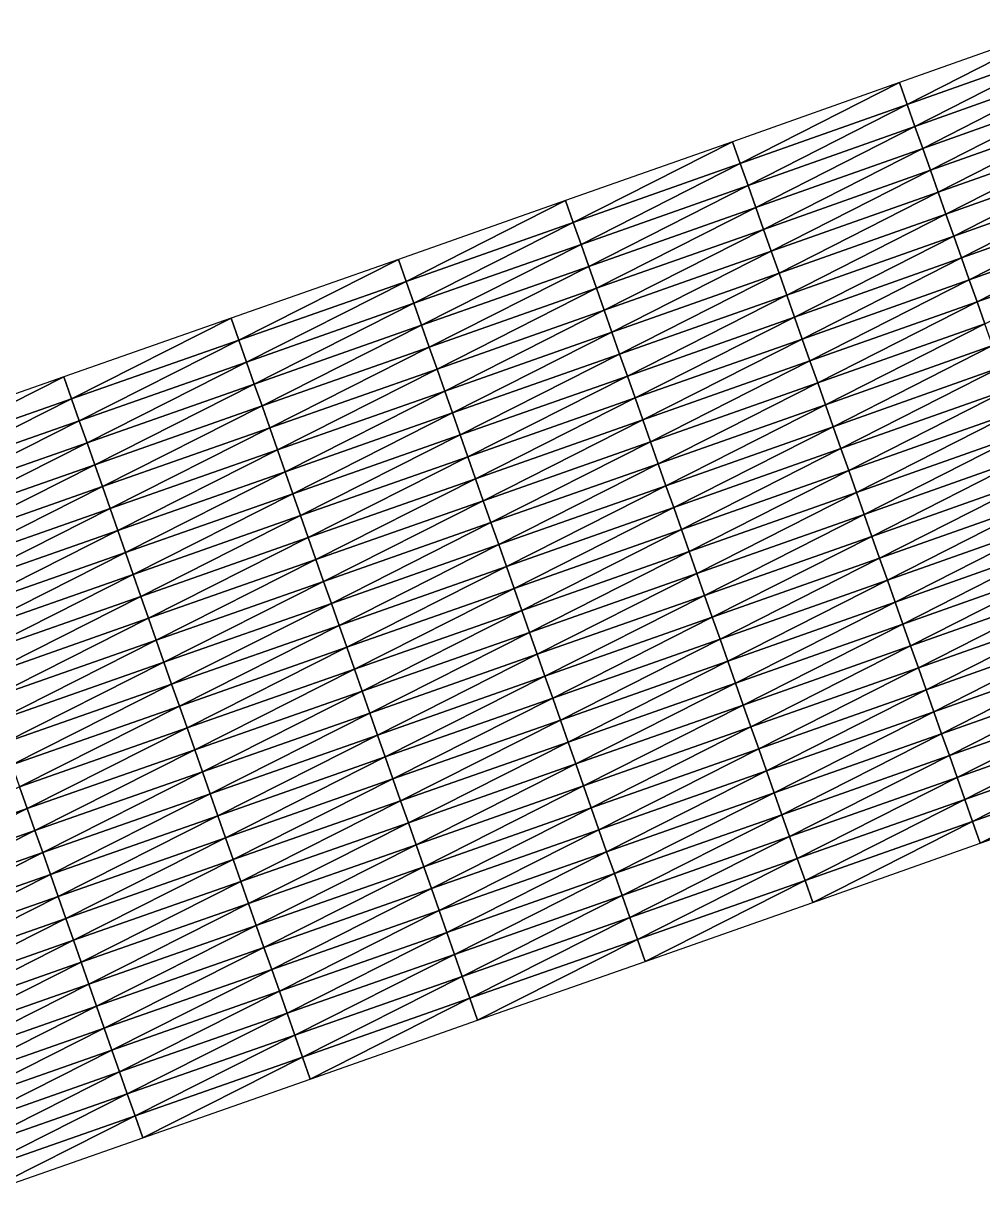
# Model space of a CAD drawing. Header units: metres. Extents: x 479979 to 482619, y 6959976 to 6961524.
# Drawn here: x 481299.4 to 481381.9, y 6960714.8 to 6960815.6 of the extents above; entities that cross this region are included whole.
import ezdxf

# ---------------------------------------------------------------- set-up
doc = ezdxf.new("R2010")
doc.units = ezdxf.units.M

msp = doc.modelspace()

# ---------------------------------------------------------------- linework, layer by layer
at = {"layer": 'GENERAL_FILL_TOP'}
for points in [[(481375.393, 6960808.673, 4.939), (481389.065, 6960815.648, 4.625), (481374.725, 6960810.558, 4.94)], [(481375.393, 6960808.673, 4.939), (481389.735, 6960813.763, 4.624), (481389.065, 6960815.648, 4.625)], [(481376.061, 6960806.787, 4.939), (481389.735, 6960813.763, 4.624), (481375.393, 6960808.673, 4.939)], [(481376.061, 6960806.787, 4.939), (481390.405, 6960811.879, 4.623), (481389.735, 6960813.763, 4.624)], [(481376.729, 6960804.902, 4.938), (481390.405, 6960811.879, 4.623), (481376.061, 6960806.787, 4.939)], [(481376.729, 6960804.902, 4.938), (481391.075, 6960809.994, 4.623), (481390.405, 6960811.879, 4.623)], [(481361.038, 6960803.594, 5.253), (481374.725, 6960810.558, 4.94), (481360.372, 6960805.48, 5.253)], [(481361.038, 6960803.594, 5.253), (481375.393, 6960808.673, 4.939), (481374.725, 6960810.558, 4.94)], [(481377.397, 6960803.017, 4.938), (481391.075, 6960809.994, 4.623), (481376.729, 6960804.902, 4.938)], [(481377.397, 6960803.017, 4.938), (481391.746, 6960808.11, 4.622), (481391.075, 6960809.994, 4.623)], [(481361.704, 6960801.709, 5.252), (481375.393, 6960808.673, 4.939), (481361.038, 6960803.594, 5.253)], [(481361.704, 6960801.709, 5.252), (481376.061, 6960806.787, 4.939), (481375.393, 6960808.673, 4.939)], [(481378.065, 6960801.132, 4.938), (481391.746, 6960808.11, 4.622), (481377.397, 6960803.017, 4.938)], [(481378.065, 6960801.132, 4.938), (481392.416, 6960806.226, 4.622), (481391.746, 6960808.11, 4.622)], [(481362.37, 6960799.823, 5.251), (481376.061, 6960806.787, 4.939), (481361.704, 6960801.709, 5.252)], [(481362.37, 6960799.823, 5.251), (481376.729, 6960804.902, 4.938), (481376.061, 6960806.787, 4.939)], [(481378.733, 6960799.247, 5.052), (481392.416, 6960806.226, 4.622), (481378.065, 6960801.132, 4.938)], [(481378.733, 6960799.247, 5.052), (481393.086, 6960804.341, 4.886), (481392.416, 6960806.226, 4.622)], [(481346.671, 6960798.527, 5.553), (481360.372, 6960805.48, 5.253), (481346.007, 6960800.413, 5.554)], [(481346.671, 6960798.527, 5.553), (481361.038, 6960803.594, 5.253), (481360.372, 6960805.48, 5.253)], [(481363.036, 6960797.937, 5.251), (481376.729, 6960804.902, 4.938), (481362.37, 6960799.823, 5.251)], [(481363.036, 6960797.937, 5.251), (481377.397, 6960803.017, 4.938), (481376.729, 6960804.902, 4.938)], [(481379.401, 6960797.362, 6.052), (481393.086, 6960804.341, 4.886), (481378.733, 6960799.247, 5.052)], [(481379.401, 6960797.362, 6.052), (481393.756, 6960802.457, 5.886), (481393.086, 6960804.341, 4.886)], [(481347.336, 6960796.64, 5.552), (481361.038, 6960803.594, 5.253), (481346.671, 6960798.527, 5.553)], [(481347.336, 6960796.64, 5.552), (481361.704, 6960801.709, 5.252), (481361.038, 6960803.594, 5.253)], [(481363.703, 6960796.051, 5.25), (481377.397, 6960803.017, 4.938), (481363.036, 6960797.937, 5.251)], [(481363.703, 6960796.051, 5.25), (481378.065, 6960801.132, 4.938), (481377.397, 6960803.017, 4.938)], [(481380.069, 6960795.476, 7.052), (481393.756, 6960802.457, 5.886), (481379.401, 6960797.362, 6.052)], [(481380.069, 6960795.476, 7.052), (481394.426, 6960800.573, 6.886), (481393.756, 6960802.457, 5.886)], [(481348, 6960794.754, 5.551), (481361.704, 6960801.709, 5.252), (481347.336, 6960796.64, 5.552)], [(481348, 6960794.754, 5.551), (481362.37, 6960799.823, 5.251), (481361.704, 6960801.709, 5.252)], [(481364.369, 6960794.165, 5.25), (481378.065, 6960801.132, 4.938), (481363.703, 6960796.051, 5.25)], [(481364.369, 6960794.165, 5.25), (481378.733, 6960799.247, 5.052), (481378.065, 6960801.132, 4.938)], [(481332.293, 6960793.467, 5.834), (481346.007, 6960800.413, 5.554), (481331.63, 6960795.353, 5.835)], [(481332.293, 6960793.467, 5.834), (481346.671, 6960798.527, 5.553), (481346.007, 6960800.413, 5.554)], [(481380.737, 6960793.591, 7.572), (481394.426, 6960800.573, 6.886), (481380.069, 6960795.476, 7.052)], [(481380.737, 6960793.591, 7.572), (481395.096, 6960798.688, 7.406), (481394.426, 6960800.573, 6.886)], [(481348.665, 6960792.868, 5.55), (481362.37, 6960799.823, 5.251), (481348, 6960794.754, 5.551)], [(481348.665, 6960792.868, 5.55), (481363.036, 6960797.937, 5.251), (481362.37, 6960799.823, 5.251)], [(481365.035, 6960792.28, 6.21), (481378.733, 6960799.247, 5.052), (481364.369, 6960794.165, 5.25)], [(481365.035, 6960792.28, 6.21), (481379.401, 6960797.362, 6.052), (481378.733, 6960799.247, 5.052)], [(481332.957, 6960791.58, 5.832), (481346.671, 6960798.527, 5.553), (481332.293, 6960793.467, 5.834)], [(481332.957, 6960791.58, 5.832), (481347.336, 6960796.64, 5.552), (481346.671, 6960798.527, 5.553)], [(481349.329, 6960790.981, 5.549), (481363.036, 6960797.937, 5.251), (481348.665, 6960792.868, 5.55)], [(481349.329, 6960790.981, 5.549), (481363.703, 6960796.051, 5.25), (481363.036, 6960797.937, 5.251)], [(481381.405, 6960791.706, 7.612), (481395.096, 6960798.688, 7.406), (481380.737, 6960793.591, 7.572)], [(481381.405, 6960791.706, 7.612), (481395.766, 6960796.804, 7.446), (481395.096, 6960798.688, 7.406)], [(481365.701, 6960790.394, 7.21), (481379.401, 6960797.362, 6.052), (481365.035, 6960792.28, 6.21)], [(481365.701, 6960790.394, 7.21), (481380.069, 6960795.476, 7.052), (481379.401, 6960797.362, 6.052)], [(481333.62, 6960789.693, 5.83), (481347.336, 6960796.64, 5.552), (481332.957, 6960791.58, 5.832)], [(481333.62, 6960789.693, 5.83), (481348, 6960794.754, 5.551), (481347.336, 6960796.64, 5.552)], [(481349.994, 6960789.095, 5.548), (481363.703, 6960796.051, 5.25), (481349.329, 6960790.981, 5.549)], [(481349.994, 6960789.095, 5.548), (481364.369, 6960794.165, 5.25), (481363.703, 6960796.051, 5.25)], [(481382.073, 6960789.821, 7.652), (481395.766, 6960796.804, 7.446), (481381.405, 6960791.706, 7.612)], [(481317.906, 6960788.412, 6.088), (481331.63, 6960795.353, 5.835), (481317.244, 6960790.299, 6.09)], [(481317.906, 6960788.412, 6.088), (481332.293, 6960793.467, 5.834), (481331.63, 6960795.353, 5.835)], [(481366.367, 6960788.508, 7.73), (481380.069, 6960795.476, 7.052), (481365.701, 6960790.394, 7.21)], [(481366.367, 6960788.508, 7.73), (481380.737, 6960793.591, 7.572), (481380.069, 6960795.476, 7.052)], [(481334.283, 6960787.806, 5.829), (481348, 6960794.754, 5.551), (481333.62, 6960789.693, 5.83)], [(481334.283, 6960787.806, 5.829), (481348.665, 6960792.868, 5.55), (481348, 6960794.754, 5.551)], [(481350.658, 6960787.208, 6.356), (481364.369, 6960794.165, 5.25), (481349.994, 6960789.095, 5.548)], [(481350.658, 6960787.208, 6.356), (481365.035, 6960792.28, 6.21), (481364.369, 6960794.165, 5.25)], [(481318.569, 6960786.525, 6.086), (481332.293, 6960793.467, 5.834), (481317.906, 6960788.412, 6.088)], [(481318.569, 6960786.525, 6.086), (481332.957, 6960791.58, 5.832), (481332.293, 6960793.467, 5.834)], [(481334.947, 6960785.92, 5.827), (481348.665, 6960792.868, 5.55), (481334.283, 6960787.806, 5.829)], [(481334.947, 6960785.92, 5.827), (481349.329, 6960790.981, 5.549), (481348.665, 6960792.868, 5.55)], [(481367.033, 6960786.622, 7.77), (481380.737, 6960793.591, 7.572), (481366.367, 6960788.508, 7.73)], [(481367.033, 6960786.622, 7.77), (481381.405, 6960791.706, 7.612), (481380.737, 6960793.591, 7.572)], [(481351.323, 6960785.322, 7.356), (481365.035, 6960792.28, 6.21), (481350.658, 6960787.208, 6.356)], [(481351.323, 6960785.322, 7.356), (481365.701, 6960790.394, 7.21), (481365.035, 6960792.28, 6.21)], [(481319.231, 6960784.638, 6.083), (481332.957, 6960791.58, 5.832), (481318.569, 6960786.525, 6.086)], [(481319.231, 6960784.638, 6.083), (481333.62, 6960789.693, 5.83), (481332.957, 6960791.58, 5.832)], [(481335.61, 6960784.033, 5.826), (481349.329, 6960790.981, 5.549), (481334.947, 6960785.92, 5.827)], [(481335.61, 6960784.033, 5.826), (481349.994, 6960789.095, 5.548), (481349.329, 6960790.981, 5.549)], [(481367.699, 6960784.736, 7.81), (481381.405, 6960791.706, 7.612), (481367.033, 6960786.622, 7.77)], [(481367.699, 6960784.736, 7.81), (481382.073, 6960789.821, 7.652), (481381.405, 6960791.706, 7.612)], [(481303.512, 6960783.361, 6.314), (481317.244, 6960790.299, 6.09), (481302.849, 6960785.248, 6.317)], [(481303.512, 6960783.361, 6.314), (481317.906, 6960788.412, 6.088), (481317.244, 6960790.299, 6.09)], [(481351.988, 6960783.436, 7.876), (481365.701, 6960790.394, 7.21), (481351.323, 6960785.322, 7.356)], [(481351.988, 6960783.436, 7.876), (481366.367, 6960788.508, 7.73), (481365.701, 6960790.394, 7.21)], [(481368.365, 6960782.85, 7.85), (481382.073, 6960789.821, 7.652), (481367.699, 6960784.736, 7.81)], [(481368.365, 6960782.85, 7.85), (481382.741, 6960787.936, 7.692), (481382.073, 6960789.821, 7.652)], [(481319.894, 6960782.751, 6.081), (481333.62, 6960789.693, 5.83), (481319.231, 6960784.638, 6.083)], [(481319.894, 6960782.751, 6.081), (481334.283, 6960787.806, 5.829), (481333.62, 6960789.693, 5.83)], [(481336.274, 6960782.146, 6.484), (481349.994, 6960789.095, 5.548), (481335.61, 6960784.033, 5.826)], [(481336.274, 6960782.146, 6.484), (481350.658, 6960787.208, 6.356), (481349.994, 6960789.095, 5.548)], [(481304.174, 6960781.473, 6.311), (481317.906, 6960788.412, 6.088), (481303.512, 6960783.361, 6.314)], [(481304.174, 6960781.473, 6.311), (481318.569, 6960786.525, 6.086), (481317.906, 6960788.412, 6.088)], [(481320.557, 6960780.864, 6.079), (481334.283, 6960787.806, 5.829), (481319.894, 6960782.751, 6.081)], [(481320.557, 6960780.864, 6.079), (481334.947, 6960785.92, 5.827), (481334.283, 6960787.806, 5.829)], [(481352.652, 6960781.549, 7.916), (481366.367, 6960788.508, 7.73), (481351.988, 6960783.436, 7.876)], [(481352.652, 6960781.549, 7.916), (481367.033, 6960786.622, 7.77), (481366.367, 6960788.508, 7.73)], [(481369.031, 6960780.965, 7.89), (481382.741, 6960787.936, 7.692), (481368.365, 6960782.85, 7.85)], [(481369.031, 6960780.965, 7.89), (481383.409, 6960786.051, 7.732), (481382.741, 6960787.936, 7.692)], [(481336.937, 6960780.259, 7.484), (481350.658, 6960787.208, 6.356), (481336.274, 6960782.146, 6.484)], [(481336.937, 6960780.259, 7.484), (481351.323, 6960785.322, 7.356), (481350.658, 6960787.208, 6.356)], [(481304.836, 6960779.586, 6.308), (481318.569, 6960786.525, 6.086), (481304.174, 6960781.473, 6.311)], [(481304.836, 6960779.586, 6.308), (481319.231, 6960784.638, 6.083), (481318.569, 6960786.525, 6.086)], [(481321.219, 6960778.977, 6.077), (481334.947, 6960785.92, 5.827), (481320.557, 6960780.864, 6.079)], [(481321.219, 6960778.977, 6.077), (481335.61, 6960784.033, 5.826), (481334.947, 6960785.92, 5.827)], [(481353.317, 6960779.663, 7.956), (481367.033, 6960786.622, 7.77), (481352.652, 6960781.549, 7.916)], [(481353.317, 6960779.663, 7.956), (481367.699, 6960784.736, 7.81), (481367.033, 6960786.622, 7.77)], [(481369.697, 6960779.079, 7.93), (481383.409, 6960786.051, 7.732), (481369.031, 6960780.965, 7.89)], [(481369.697, 6960779.079, 7.93), (481384.077, 6960784.165, 7.772), (481383.409, 6960786.051, 7.732)], [(481289.11, 6960778.31, 6.512), (481302.849, 6960785.248, 6.317), (481288.448, 6960780.197, 6.515)], [(481289.11, 6960778.31, 6.512), (481303.512, 6960783.361, 6.314), (481302.849, 6960785.248, 6.317)], [(481337.6, 6960778.372, 8.004), (481351.323, 6960785.322, 7.356), (481336.937, 6960780.259, 7.484)], [(481337.6, 6960778.372, 8.004), (481351.988, 6960783.436, 7.876), (481351.323, 6960785.322, 7.356)], [(481305.498, 6960777.699, 6.305), (481319.231, 6960784.638, 6.083), (481304.836, 6960779.586, 6.308)], [(481305.498, 6960777.699, 6.305), (481319.894, 6960782.751, 6.081), (481319.231, 6960784.638, 6.083)], [(481321.882, 6960777.09, 6.593), (481335.61, 6960784.033, 5.826), (481321.219, 6960778.977, 6.077)], [(481321.882, 6960777.09, 6.593), (481336.274, 6960782.146, 6.484), (481335.61, 6960784.033, 5.826)], [(481353.981, 6960777.777, 7.996), (481367.699, 6960784.736, 7.81), (481353.317, 6960779.663, 7.956)], [(481353.981, 6960777.777, 7.996), (481368.365, 6960782.85, 7.85), (481367.699, 6960784.736, 7.81)], [(481370.363, 6960777.193, 7.97), (481384.077, 6960784.165, 7.772), (481369.697, 6960779.079, 7.93)], [(481370.363, 6960777.193, 7.97), (481384.745, 6960782.28, 7.812), (481384.077, 6960784.165, 7.772)], [(481289.772, 6960776.422, 6.508), (481303.512, 6960783.361, 6.314), (481289.11, 6960778.31, 6.512)], [(481289.772, 6960776.422, 6.508), (481304.174, 6960781.473, 6.311), (481303.512, 6960783.361, 6.314)], [(481338.264, 6960776.486, 8.044), (481351.988, 6960783.436, 7.876), (481337.6, 6960778.372, 8.004)], [(481338.264, 6960776.486, 8.044), (481352.652, 6960781.549, 7.916), (481351.988, 6960783.436, 7.876)], [(481354.646, 6960775.89, 8.036), (481368.365, 6960782.85, 7.85), (481353.981, 6960777.777, 7.996)], [(481354.646, 6960775.89, 8.036), (481369.031, 6960780.965, 7.89), (481368.365, 6960782.85, 7.85)], [(481306.16, 6960775.812, 6.302), (481319.894, 6960782.751, 6.081), (481305.498, 6960777.699, 6.305)], [(481306.16, 6960775.812, 6.302), (481320.557, 6960780.864, 6.079), (481319.894, 6960782.751, 6.081)], [(481322.544, 6960775.203, 7.593), (481336.274, 6960782.146, 6.484), (481321.882, 6960777.09, 6.593)], [(481322.544, 6960775.203, 7.593), (481336.937, 6960780.259, 7.484), (481336.274, 6960782.146, 6.484)], [(481371.03, 6960775.307, 8.01), (481384.745, 6960782.28, 7.812), (481370.363, 6960777.193, 7.97)], [(481371.03, 6960775.307, 8.01), (481385.413, 6960780.395, 7.852), (481384.745, 6960782.28, 7.812)], [(481290.434, 6960774.535, 6.505), (481304.174, 6960781.473, 6.311), (481289.772, 6960776.422, 6.508)], [(481290.434, 6960774.535, 6.505), (481304.836, 6960779.586, 6.308), (481304.174, 6960781.473, 6.311)], [(481306.822, 6960773.924, 6.299), (481320.557, 6960780.864, 6.079), (481306.16, 6960775.812, 6.302)], [(481306.822, 6960773.924, 6.299), (481321.219, 6960778.977, 6.077), (481320.557, 6960780.864, 6.079)], [(481338.927, 6960774.599, 8.084), (481352.652, 6960781.549, 7.916), (481338.264, 6960776.486, 8.044)], [(481338.927, 6960774.599, 8.084), (481353.317, 6960779.663, 7.956), (481352.652, 6960781.549, 7.916)], [(481355.31, 6960774.004, 8.076), (481369.031, 6960780.965, 7.89), (481354.646, 6960775.89, 8.036)], [(481355.31, 6960774.004, 8.076), (481369.697, 6960779.079, 7.93), (481369.031, 6960780.965, 7.89)], [(481323.207, 6960773.315, 8.113), (481336.937, 6960780.259, 7.484), (481322.544, 6960775.203, 7.593)], [(481323.207, 6960773.315, 8.113), (481337.6, 6960778.372, 8.004), (481336.937, 6960780.259, 7.484)], [(481371.696, 6960773.421, 7.97), (481385.413, 6960780.395, 7.852), (481371.03, 6960775.307, 8.01)], [(481371.696, 6960773.421, 7.97), (481386.08, 6960778.51, 7.812), (481385.413, 6960780.395, 7.852)], [(481291.096, 6960772.648, 6.501), (481304.836, 6960779.586, 6.308), (481290.434, 6960774.535, 6.505)], [(481291.096, 6960772.648, 6.501), (481305.498, 6960777.699, 6.305), (481304.836, 6960779.586, 6.308)], [(481307.484, 6960772.037, 6.681), (481321.219, 6960778.977, 6.077), (481306.822, 6960773.924, 6.299)], [(481307.484, 6960772.037, 6.681), (481321.882, 6960777.09, 6.593), (481321.219, 6960778.977, 6.077)], [(481339.591, 6960772.712, 8.124), (481353.317, 6960779.663, 7.956), (481338.927, 6960774.599, 8.084)], [(481339.591, 6960772.712, 8.124), (481353.981, 6960777.777, 7.996), (481353.317, 6960779.663, 7.956)], [(481355.975, 6960772.118, 8.116), (481369.697, 6960779.079, 7.93), (481355.31, 6960774.004, 8.076)], [(481355.975, 6960772.118, 8.116), (481370.363, 6960777.193, 7.97), (481369.697, 6960779.079, 7.93)], [(481323.869, 6960771.428, 8.153), (481337.6, 6960778.372, 8.004), (481323.207, 6960773.315, 8.113)], [(481323.869, 6960771.428, 8.153), (481338.264, 6960776.486, 8.044), (481337.6, 6960778.372, 8.004)], [(481340.254, 6960770.825, 8.164), (481353.981, 6960777.777, 7.996), (481339.591, 6960772.712, 8.124)], [(481340.254, 6960770.825, 8.164), (481354.646, 6960775.89, 8.036), (481353.981, 6960777.777, 7.996)], [(481372.362, 6960771.535, 7.93), (481386.08, 6960778.51, 7.812), (481371.696, 6960773.421, 7.97)], [(481372.362, 6960771.535, 7.93), (481386.748, 6960776.625, 7.772), (481386.08, 6960778.51, 7.812)], [(481291.758, 6960770.76, 6.497), (481305.498, 6960777.699, 6.305), (481291.096, 6960772.648, 6.501)], [(481291.758, 6960770.76, 6.497), (481306.16, 6960775.812, 6.302), (481305.498, 6960777.699, 6.305)], [(481308.146, 6960770.15, 7.681), (481321.882, 6960777.09, 6.593), (481307.484, 6960772.037, 6.681)], [(481308.146, 6960770.15, 7.681), (481322.544, 6960775.203, 7.593), (481321.882, 6960777.09, 6.593)], [(481356.64, 6960770.231, 8.156), (481370.363, 6960777.193, 7.97), (481355.975, 6960772.118, 8.116)], [(481356.64, 6960770.231, 8.156), (481371.03, 6960775.307, 8.01), (481370.363, 6960777.193, 7.97)], [(481292.419, 6960768.873, 6.494), (481306.16, 6960775.812, 6.302), (481291.758, 6960770.76, 6.497)], [(481292.419, 6960768.873, 6.494), (481306.822, 6960773.924, 6.299), (481306.16, 6960775.812, 6.302)], [(481324.532, 6960769.541, 8.193), (481338.264, 6960776.486, 8.044), (481323.869, 6960771.428, 8.153)], [(481324.532, 6960769.541, 8.193), (481338.927, 6960774.599, 8.084), (481338.264, 6960776.486, 8.044)], [(481340.917, 6960768.939, 8.204), (481354.646, 6960775.89, 8.036), (481340.254, 6960770.825, 8.164)], [(481340.917, 6960768.939, 8.204), (481355.31, 6960774.004, 8.076), (481354.646, 6960775.89, 8.036)], [(481373.028, 6960769.65, 7.89), (481386.748, 6960776.625, 7.772), (481372.362, 6960771.535, 7.93)], [(481373.028, 6960769.65, 7.89), (481387.416, 6960774.74, 7.732), (481386.748, 6960776.625, 7.772)], [(481308.808, 6960768.263, 8.201), (481322.544, 6960775.203, 7.593), (481308.146, 6960770.15, 7.681)], [(481308.808, 6960768.263, 8.201), (481323.207, 6960773.315, 8.113), (481322.544, 6960775.203, 7.593)], [(481357.304, 6960768.345, 8.116), (481371.03, 6960775.307, 8.01), (481356.64, 6960770.231, 8.156)], [(481357.304, 6960768.345, 8.116), (481371.696, 6960773.421, 7.97), (481371.03, 6960775.307, 8.01)], [(481373.694, 6960767.764, 7.85), (481387.416, 6960774.74, 7.732), (481373.028, 6960769.65, 7.89)], [(481373.694, 6960767.764, 7.85), (481388.084, 6960772.854, 7.692), (481387.416, 6960774.74, 7.732)], [(481293.081, 6960766.986, 6.751), (481306.822, 6960773.924, 6.299), (481292.419, 6960768.873, 6.494)], [(481293.081, 6960766.986, 6.751), (481307.484, 6960772.037, 6.681), (481306.822, 6960773.924, 6.299)], [(481325.194, 6960767.654, 8.233), (481338.927, 6960774.599, 8.084), (481324.532, 6960769.541, 8.193)], [(481325.194, 6960767.654, 8.233), (481339.591, 6960772.712, 8.124), (481338.927, 6960774.599, 8.084)], [(481341.581, 6960767.052, 8.244), (481355.31, 6960774.004, 8.076), (481340.917, 6960768.939, 8.204)], [(481341.581, 6960767.052, 8.244), (481355.975, 6960772.118, 8.116), (481355.31, 6960774.004, 8.076)], [(481309.47, 6960766.375, 8.241), (481323.207, 6960773.315, 8.113), (481308.808, 6960768.263, 8.201)], [(481309.47, 6960766.375, 8.241), (481323.869, 6960771.428, 8.153), (481323.207, 6960773.315, 8.113)], [(481325.857, 6960765.767, 8.273), (481339.591, 6960772.712, 8.124), (481325.194, 6960767.654, 8.233)], [(481325.857, 6960765.767, 8.273), (481340.254, 6960770.825, 8.164), (481339.591, 6960772.712, 8.124)], [(481357.969, 6960766.459, 8.076), (481371.696, 6960773.421, 7.97), (481357.304, 6960768.345, 8.116)], [(481357.969, 6960766.459, 8.076), (481372.362, 6960771.535, 7.93), (481371.696, 6960773.421, 7.97)], [(481374.36, 6960765.878, 7.81), (481388.084, 6960772.854, 7.692), (481373.694, 6960767.764, 7.85)], [(481374.36, 6960765.878, 7.81), (481388.752, 6960770.969, 7.652), (481388.084, 6960772.854, 7.692)], [(481293.743, 6960765.098, 7.751), (481307.484, 6960772.037, 6.681), (481293.081, 6960766.986, 6.751)], [(481293.743, 6960765.098, 7.751), (481308.146, 6960770.15, 7.681), (481307.484, 6960772.037, 6.681)], [(481342.244, 6960765.165, 8.284), (481355.975, 6960772.118, 8.116), (481341.581, 6960767.052, 8.244)], [(481342.244, 6960765.165, 8.284), (481356.64, 6960770.231, 8.156), (481355.975, 6960772.118, 8.116)], [(481310.132, 6960764.488, 8.281), (481323.869, 6960771.428, 8.153), (481309.47, 6960766.375, 8.241)], [(481310.132, 6960764.488, 8.281), (481324.532, 6960769.541, 8.193), (481323.869, 6960771.428, 8.153)], [(481326.519, 6960763.88, 8.313), (481340.254, 6960770.825, 8.164), (481325.857, 6960765.767, 8.273)], [(481326.519, 6960763.88, 8.313), (481340.917, 6960768.939, 8.204), (481340.254, 6960770.825, 8.164)], [(481358.633, 6960764.572, 8.036), (481372.362, 6960771.535, 7.93), (481357.969, 6960766.459, 8.076)], [(481358.633, 6960764.572, 8.036), (481373.028, 6960769.65, 7.89), (481372.362, 6960771.535, 7.93)], [(481375.026, 6960763.992, 7.77), (481388.752, 6960770.969, 7.652), (481374.36, 6960765.878, 7.81)], [(481375.026, 6960763.992, 7.77), (481389.42, 6960769.084, 7.612), (481388.752, 6960770.969, 7.652)], [(481294.405, 6960763.211, 8.271), (481308.146, 6960770.15, 7.681), (481293.743, 6960765.098, 7.751)], [(481294.405, 6960763.211, 8.271), (481308.808, 6960768.263, 8.201), (481308.146, 6960770.15, 7.681)], [(481342.908, 6960763.278, 8.244), (481356.64, 6960770.231, 8.156), (481342.244, 6960765.165, 8.284)], [(481342.908, 6960763.278, 8.244), (481357.304, 6960768.345, 8.116), (481356.64, 6960770.231, 8.156)], [(481359.298, 6960762.686, 7.996), (481373.028, 6960769.65, 7.89), (481358.633, 6960764.572, 8.036)], [(481359.298, 6960762.686, 7.996), (481373.694, 6960767.764, 7.85), (481373.028, 6960769.65, 7.89)], [(481310.794, 6960762.601, 8.321), (481324.532, 6960769.541, 8.193), (481310.132, 6960764.488, 8.281)], [(481310.794, 6960762.601, 8.321), (481325.194, 6960767.654, 8.233), (481324.532, 6960769.541, 8.193)], [(481327.182, 6960761.993, 8.353), (481340.917, 6960768.939, 8.204), (481326.519, 6960763.88, 8.313)], [(481327.182, 6960761.993, 8.353), (481341.581, 6960767.052, 8.244), (481340.917, 6960768.939, 8.204)], [(481375.692, 6960762.106, 7.73), (481389.42, 6960769.084, 7.612), (481375.026, 6960763.992, 7.77)], [(481375.692, 6960762.106, 7.73), (481390.088, 6960767.199, 7.572), (481389.42, 6960769.084, 7.612)], [(481295.067, 6960761.324, 8.311), (481308.808, 6960768.263, 8.201), (481294.405, 6960763.211, 8.271)], [(481295.067, 6960761.324, 8.311), (481309.47, 6960766.375, 8.241), (481308.808, 6960768.263, 8.201)], [(481311.456, 6960760.714, 8.361), (481325.194, 6960767.654, 8.233), (481310.794, 6960762.601, 8.321)], [(481311.456, 6960760.714, 8.361), (481325.857, 6960765.767, 8.273), (481325.194, 6960767.654, 8.233)], [(481343.571, 6960761.391, 8.204), (481357.304, 6960768.345, 8.116), (481342.908, 6960763.278, 8.244)], [(481343.571, 6960761.391, 8.204), (481357.969, 6960766.459, 8.076), (481357.304, 6960768.345, 8.116)], [(481359.962, 6960760.799, 7.956), (481373.694, 6960767.764, 7.85), (481359.298, 6960762.686, 7.996)], [(481359.962, 6960760.799, 7.956), (481374.36, 6960765.878, 7.81), (481373.694, 6960767.764, 7.85)], [(481327.844, 6960760.106, 8.393), (481341.581, 6960767.052, 8.244), (481327.182, 6960761.993, 8.353)], [(481327.844, 6960760.106, 8.393), (481342.244, 6960765.165, 8.284), (481341.581, 6960767.052, 8.244)], [(481376.358, 6960760.221, 7.21), (481390.088, 6960767.199, 7.572), (481375.692, 6960762.106, 7.73)], [(481376.358, 6960760.221, 7.21), (481390.756, 6960765.314, 7.052), (481390.088, 6960767.199, 7.572)], [(481295.729, 6960759.437, 8.351), (481309.47, 6960766.375, 8.241), (481295.067, 6960761.324, 8.311)], [(481295.729, 6960759.437, 8.351), (481310.132, 6960764.488, 8.281), (481309.47, 6960766.375, 8.241)], [(481312.118, 6960758.826, 8.401), (481325.857, 6960765.767, 8.273), (481311.456, 6960760.714, 8.361)], [(481312.118, 6960758.826, 8.401), (481326.519, 6960763.88, 8.313), (481325.857, 6960765.767, 8.273)], [(481344.234, 6960759.505, 8.164), (481357.969, 6960766.459, 8.076), (481343.571, 6960761.391, 8.204)], [(481344.234, 6960759.505, 8.164), (481358.633, 6960764.572, 8.036), (481357.969, 6960766.459, 8.076)], [(481360.627, 6960758.913, 7.916), (481374.36, 6960765.878, 7.81), (481359.962, 6960760.799, 7.956)], [(481360.627, 6960758.913, 7.916), (481375.026, 6960763.992, 7.77), (481374.36, 6960765.878, 7.81)], [(481328.507, 6960758.219, 8.353), (481342.244, 6960765.165, 8.284), (481327.844, 6960760.106, 8.393)], [(481328.507, 6960758.219, 8.353), (481342.908, 6960763.278, 8.244), (481342.244, 6960765.165, 8.284)], [(481377.024, 6960758.335, 6.21), (481390.756, 6960765.314, 7.052), (481376.358, 6960760.221, 7.21)], [(481377.024, 6960758.335, 6.21), (481391.424, 6960763.429, 6.052), (481390.756, 6960765.314, 7.052)], [(481296.391, 6960757.549, 8.391), (481310.132, 6960764.488, 8.281), (481295.729, 6960759.437, 8.351)], [(481296.391, 6960757.549, 8.391), (481310.794, 6960762.601, 8.321), (481310.132, 6960764.488, 8.281)], [(481312.78, 6960756.939, 8.441), (481326.519, 6960763.88, 8.313), (481312.118, 6960758.826, 8.401)], [(481312.78, 6960756.939, 8.441), (481327.182, 6960761.993, 8.353), (481326.519, 6960763.88, 8.313)], [(481344.898, 6960757.618, 8.124), (481358.633, 6960764.572, 8.036), (481344.234, 6960759.505, 8.164)], [(481344.898, 6960757.618, 8.124), (481359.298, 6960762.686, 7.996), (481358.633, 6960764.572, 8.036)], [(481361.292, 6960757.027, 7.876), (481375.026, 6960763.992, 7.77), (481360.627, 6960758.913, 7.916)], [(481361.292, 6960757.027, 7.876), (481375.692, 6960762.106, 7.73), (481375.026, 6960763.992, 7.77)], [(481297.053, 6960755.662, 8.431), (481310.794, 6960762.601, 8.321), (481296.391, 6960757.549, 8.391)], [(481297.053, 6960755.662, 8.431), (481311.456, 6960760.714, 8.361), (481310.794, 6960762.601, 8.321)], [(481329.17, 6960756.332, 8.313), (481342.908, 6960763.278, 8.244), (481328.507, 6960758.219, 8.353)], [(481329.17, 6960756.332, 8.313), (481343.571, 6960761.391, 8.204), (481342.908, 6960763.278, 8.244)], [(481345.561, 6960755.731, 8.084), (481359.298, 6960762.686, 7.996), (481344.898, 6960757.618, 8.124)], [(481345.561, 6960755.731, 8.084), (481359.962, 6960760.799, 7.956), (481359.298, 6960762.686, 7.996)], [(481377.69, 6960756.449, 5.235), (481391.424, 6960763.429, 6.052), (481377.024, 6960758.335, 6.21)], [(481377.69, 6960756.449, 5.235), (481392.092, 6960761.543, 5.052), (481391.424, 6960763.429, 6.052)], [(481313.442, 6960755.052, 8.481), (481327.182, 6960761.993, 8.353), (481312.78, 6960756.939, 8.441)], [(481313.442, 6960755.052, 8.481), (481327.844, 6960760.106, 8.393), (481327.182, 6960761.993, 8.353)], [(481361.956, 6960755.14, 7.356), (481375.692, 6960762.106, 7.73), (481361.292, 6960757.027, 7.876)], [(481361.956, 6960755.14, 7.356), (481376.358, 6960760.221, 7.21), (481375.692, 6960762.106, 7.73)], [(481297.714, 6960753.775, 8.471), (481311.456, 6960760.714, 8.361), (481297.053, 6960755.662, 8.431)], [(481297.714, 6960753.775, 8.471), (481312.118, 6960758.826, 8.401), (481311.456, 6960760.714, 8.361)], [(481329.832, 6960754.445, 8.273), (481343.571, 6960761.391, 8.204), (481329.17, 6960756.332, 8.313)], [(481329.832, 6960754.445, 8.273), (481344.234, 6960759.505, 8.164), (481343.571, 6960761.391, 8.204)], [(481346.224, 6960753.844, 8.044), (481359.962, 6960760.799, 7.956), (481345.561, 6960755.731, 8.084)], [(481346.224, 6960753.844, 8.044), (481360.627, 6960758.913, 7.916), (481359.962, 6960760.799, 7.956)], [(481378.357, 6960754.563, 5.234), (481392.092, 6960761.543, 5.052), (481377.69, 6960756.449, 5.235)], [(481378.357, 6960754.563, 5.234), (481392.76, 6960759.658, 4.927), (481392.092, 6960761.543, 5.052)], [(481314.104, 6960753.165, 8.441), (481327.844, 6960760.106, 8.393), (481313.442, 6960755.052, 8.481)], [(481314.104, 6960753.165, 8.441), (481328.507, 6960758.219, 8.353), (481327.844, 6960760.106, 8.393)], [(481362.621, 6960753.254, 6.356), (481376.358, 6960760.221, 7.21), (481361.956, 6960755.14, 7.356)], [(481362.621, 6960753.254, 6.356), (481377.024, 6960758.335, 6.21), (481376.358, 6960760.221, 7.21)], [(481379.023, 6960752.677, 5.233), (481392.76, 6960759.658, 4.927), (481378.357, 6960754.563, 5.234)], [(481379.023, 6960752.677, 5.233), (481393.428, 6960757.773, 4.926), (481392.76, 6960759.658, 4.927)], [(481298.376, 6960751.887, 8.511), (481312.118, 6960758.826, 8.401), (481297.714, 6960753.775, 8.471)], [(481298.376, 6960751.887, 8.511), (481312.78, 6960756.939, 8.441), (481312.118, 6960758.826, 8.401)], [(481330.495, 6960752.558, 8.233), (481344.234, 6960759.505, 8.164), (481329.832, 6960754.445, 8.273)], [(481330.495, 6960752.558, 8.233), (481344.898, 6960757.618, 8.124), (481344.234, 6960759.505, 8.164)], [(481346.888, 6960751.958, 8.004), (481360.627, 6960758.913, 7.916), (481346.224, 6960753.844, 8.044)], [(481346.888, 6960751.958, 8.004), (481361.292, 6960757.027, 7.876), (481360.627, 6960758.913, 7.916)], [(481314.766, 6960751.277, 8.401), (481328.507, 6960758.219, 8.353), (481314.104, 6960753.165, 8.441)], [(481314.766, 6960751.277, 8.401), (481329.17, 6960756.332, 8.313), (481328.507, 6960758.219, 8.353)], [(481331.157, 6960750.671, 8.193), (481344.898, 6960757.618, 8.124), (481330.495, 6960752.558, 8.233)], [(481331.157, 6960750.671, 8.193), (481345.561, 6960755.731, 8.084), (481344.898, 6960757.618, 8.124)], [(481363.285, 6960751.368, 5.525), (481377.024, 6960758.335, 6.21), (481362.621, 6960753.254, 6.356)], [(481363.285, 6960751.368, 5.525), (481377.69, 6960756.449, 5.235), (481377.024, 6960758.335, 6.21)], [(481379.689, 6960750.791, 5.233), (481393.428, 6960757.773, 4.926), (481379.023, 6960752.677, 5.233)], [(481379.689, 6960750.791, 5.233), (481394.096, 6960755.888, 4.926), (481393.428, 6960757.773, 4.926)], [(481299.038, 6960750, 8.551), (481312.78, 6960756.939, 8.441), (481298.376, 6960751.887, 8.511)], [(481299.038, 6960750, 8.551), (481313.442, 6960755.052, 8.481), (481312.78, 6960756.939, 8.441)], [(481347.551, 6960750.071, 7.484), (481361.292, 6960757.027, 7.876), (481346.888, 6960751.958, 8.004)], [(481347.551, 6960750.071, 7.484), (481361.956, 6960755.14, 7.356), (481361.292, 6960757.027, 7.876)], [(481315.428, 6960749.39, 8.361), (481329.17, 6960756.332, 8.313), (481314.766, 6960751.277, 8.401)], [(481315.428, 6960749.39, 8.361), (481329.832, 6960754.445, 8.273), (481329.17, 6960756.332, 8.313)], [(481331.82, 6960748.784, 8.153), (481345.561, 6960755.731, 8.084), (481331.157, 6960750.671, 8.193)], [(481331.82, 6960748.784, 8.153), (481346.224, 6960753.844, 8.044), (481345.561, 6960755.731, 8.084)], [(481363.95, 6960749.481, 5.523), (481377.69, 6960756.449, 5.235), (481363.285, 6960751.368, 5.525)], [(481363.95, 6960749.481, 5.523), (481378.357, 6960754.563, 5.234), (481377.69, 6960756.449, 5.235)], [(481380.355, 6960748.906, 5.232), (481394.096, 6960755.888, 4.926), (481379.689, 6960750.791, 5.233)], [(481380.355, 6960748.906, 5.232), (481394.764, 6960754.003, 4.925), (481394.096, 6960755.888, 4.926)], [(481299.7, 6960748.113, 8.511), (481313.442, 6960755.052, 8.481), (481299.038, 6960750, 8.551)], [(481299.7, 6960748.113, 8.511), (481314.104, 6960753.165, 8.441), (481313.442, 6960755.052, 8.481)], [(481348.215, 6960748.184, 6.484), (481361.956, 6960755.14, 7.356), (481347.551, 6960750.071, 7.484)], [(481348.215, 6960748.184, 6.484), (481362.621, 6960753.254, 6.356), (481361.956, 6960755.14, 7.356)], [(481364.614, 6960747.595, 5.522), (481378.357, 6960754.563, 5.234), (481363.95, 6960749.481, 5.523)], [(481364.614, 6960747.595, 5.522), (481379.023, 6960752.677, 5.233), (481378.357, 6960754.563, 5.234)], [(481316.09, 6960747.503, 8.321), (481329.832, 6960754.445, 8.273), (481315.428, 6960749.39, 8.361)], [(481316.09, 6960747.503, 8.321), (481330.495, 6960752.558, 8.233), (481329.832, 6960754.445, 8.273)], [(481332.482, 6960746.896, 8.113), (481346.224, 6960753.844, 8.044), (481331.82, 6960748.784, 8.153)], [(481332.482, 6960746.896, 8.113), (481346.888, 6960751.958, 8.004), (481346.224, 6960753.844, 8.044)], [(481381.021, 6960747.02, 5.231), (481394.764, 6960754.003, 4.925), (481380.355, 6960748.906, 5.232)], [(481381.021, 6960747.02, 5.231), (481395.432, 6960752.118, 4.925), (481394.764, 6960754.003, 4.925)], [(481300.362, 6960746.225, 8.471), (481314.104, 6960753.165, 8.441), (481299.7, 6960748.113, 8.511)], [(481300.362, 6960746.225, 8.471), (481314.766, 6960751.277, 8.401), (481314.104, 6960753.165, 8.441)], [(481316.752, 6960745.616, 8.281), (481330.495, 6960752.558, 8.233), (481316.09, 6960747.503, 8.321)], [(481316.752, 6960745.616, 8.281), (481331.157, 6960750.671, 8.193), (481330.495, 6960752.558, 8.233)], [(481348.878, 6960746.297, 5.79), (481362.621, 6960753.254, 6.356), (481348.215, 6960748.184, 6.484)], [(481348.878, 6960746.297, 5.79), (481363.285, 6960751.368, 5.525), (481362.621, 6960753.254, 6.356)], [(481365.279, 6960745.709, 5.521), (481379.023, 6960752.677, 5.233), (481364.614, 6960747.595, 5.522)], [(481365.279, 6960745.709, 5.521), (481379.689, 6960750.791, 5.233), (481379.023, 6960752.677, 5.233)], [(481333.145, 6960745.009, 7.593), (481346.888, 6960751.958, 8.004), (481332.482, 6960746.896, 8.113)], [(481333.145, 6960745.009, 7.593), (481347.551, 6960750.071, 7.484), (481346.888, 6960751.958, 8.004)], [(481381.687, 6960745.134, 5.23), (481395.432, 6960752.118, 4.925), (481381.021, 6960747.02, 5.231)], [(481381.687, 6960745.134, 5.23), (481396.1, 6960750.232, 4.924), (481395.432, 6960752.118, 4.925)], [(481301.024, 6960744.338, 8.431), (481314.766, 6960751.277, 8.401), (481300.362, 6960746.225, 8.471)], [(481301.024, 6960744.338, 8.431), (481315.428, 6960749.39, 8.361), (481314.766, 6960751.277, 8.401)], [(481317.414, 6960743.728, 8.241), (481331.157, 6960750.671, 8.193), (481316.752, 6960745.616, 8.281)], [(481317.414, 6960743.728, 8.241), (481331.82, 6960748.784, 8.153), (481331.157, 6960750.671, 8.193)], [(481349.541, 6960744.41, 5.788), (481363.285, 6960751.368, 5.525), (481348.878, 6960746.297, 5.79)], [(481349.541, 6960744.41, 5.788), (481363.95, 6960749.481, 5.523), (481363.285, 6960751.368, 5.525)], [(481365.944, 6960743.822, 5.519), (481379.689, 6960750.791, 5.233), (481365.279, 6960745.709, 5.521)], [(481365.944, 6960743.822, 5.519), (481380.355, 6960748.906, 5.232), (481379.689, 6960750.791, 5.233)], [(481285.296, 6960743.061, 8.565), (481299.7, 6960748.113, 8.511), (481299.038, 6960750, 8.551)], [(481333.807, 6960743.122, 6.593), (481347.551, 6960750.071, 7.484), (481333.145, 6960745.009, 7.593)], [(481333.807, 6960743.122, 6.593), (481348.215, 6960748.184, 6.484), (481347.551, 6960750.071, 7.484)], [(481350.205, 6960742.524, 5.786), (481363.95, 6960749.481, 5.523), (481349.541, 6960744.41, 5.788)], [(481350.205, 6960742.524, 5.786), (481364.614, 6960747.595, 5.522), (481363.95, 6960749.481, 5.523)], [(481301.686, 6960742.451, 8.391), (481315.428, 6960749.39, 8.361), (481301.024, 6960744.338, 8.431)], [(481301.686, 6960742.451, 8.391), (481316.09, 6960747.503, 8.321), (481315.428, 6960749.39, 8.361)], [(481318.076, 6960741.841, 8.201), (481331.82, 6960748.784, 8.153), (481317.414, 6960743.728, 8.241)], [(481318.076, 6960741.841, 8.201), (481332.482, 6960746.896, 8.113), (481331.82, 6960748.784, 8.153)], [(481366.608, 6960741.936, 5.518), (481380.355, 6960748.906, 5.232), (481365.944, 6960743.822, 5.519)], [(481366.608, 6960741.936, 5.518), (481381.021, 6960747.02, 5.231), (481380.355, 6960748.906, 5.232)], [(481285.958, 6960741.174, 8.525), (481299.7, 6960748.113, 8.511), (481285.296, 6960743.061, 8.565)], [(481285.958, 6960741.174, 8.525), (481300.362, 6960746.225, 8.471), (481299.7, 6960748.113, 8.511)], [(481302.347, 6960740.563, 8.351), (481316.09, 6960747.503, 8.321), (481301.686, 6960742.451, 8.391)], [(481302.347, 6960740.563, 8.351), (481316.752, 6960745.616, 8.281), (481316.09, 6960747.503, 8.321)], [(481334.47, 6960741.235, 6.027), (481348.215, 6960748.184, 6.484), (481333.807, 6960743.122, 6.593)], [(481334.47, 6960741.235, 6.027), (481348.878, 6960746.297, 5.79), (481348.215, 6960748.184, 6.484)], [(481350.868, 6960740.637, 5.784), (481364.614, 6960747.595, 5.522), (481350.205, 6960742.524, 5.786)], [(481350.868, 6960740.637, 5.784), (481365.279, 6960745.709, 5.521), (481364.614, 6960747.595, 5.522)], [(481318.738, 6960739.954, 7.681), (481332.482, 6960746.896, 8.113), (481318.076, 6960741.841, 8.201)], [(481318.738, 6960739.954, 7.681), (481333.145, 6960745.009, 7.593), (481332.482, 6960746.896, 8.113)], [(481367.273, 6960740.05, 5.516), (481381.021, 6960747.02, 5.231), (481366.608, 6960741.936, 5.518)], [(481367.273, 6960740.05, 5.516), (481381.687, 6960745.134, 5.23), (481381.021, 6960747.02, 5.231)], [(481286.62, 6960739.286, 8.485), (481300.362, 6960746.225, 8.471), (481285.958, 6960741.174, 8.525)], [(481286.62, 6960739.286, 8.485), (481301.024, 6960744.338, 8.431), (481300.362, 6960746.225, 8.471)], [(481303.009, 6960738.676, 8.311), (481316.752, 6960745.616, 8.281), (481302.347, 6960740.563, 8.351)], [(481303.009, 6960738.676, 8.311), (481317.414, 6960743.728, 8.241), (481316.752, 6960745.616, 8.281)], [(481335.132, 6960739.348, 6.024), (481348.878, 6960746.297, 5.79), (481334.47, 6960741.235, 6.027)], [(481335.132, 6960739.348, 6.024), (481349.541, 6960744.41, 5.788), (481348.878, 6960746.297, 5.79)], [(481351.532, 6960738.75, 5.782), (481365.279, 6960745.709, 5.521), (481350.868, 6960740.637, 5.784)], [(481351.532, 6960738.75, 5.782), (481365.944, 6960743.822, 5.519), (481365.279, 6960745.709, 5.521)], [(481319.4, 6960738.067, 6.681), (481333.145, 6960745.009, 7.593), (481318.738, 6960739.954, 7.681)], [(481319.4, 6960738.067, 6.681), (481333.807, 6960743.122, 6.593), (481333.145, 6960745.009, 7.593)], [(481287.282, 6960737.399, 8.445), (481301.024, 6960744.338, 8.431), (481286.62, 6960739.286, 8.485)], [(481287.282, 6960737.399, 8.445), (481301.686, 6960742.451, 8.391), (481301.024, 6960744.338, 8.431)], [(481303.671, 6960736.789, 8.271), (481317.414, 6960743.728, 8.241), (481303.009, 6960738.676, 8.311)], [(481303.671, 6960736.789, 8.271), (481318.076, 6960741.841, 8.201), (481317.414, 6960743.728, 8.241)], [(481335.795, 6960737.461, 6.022), (481349.541, 6960744.41, 5.788), (481335.132, 6960739.348, 6.024)], [(481335.795, 6960737.461, 6.022), (481350.205, 6960742.524, 5.786), (481349.541, 6960744.41, 5.788)], [(481352.195, 6960736.863, 5.78), (481365.944, 6960743.822, 5.519), (481351.532, 6960738.75, 5.782)], [(481352.195, 6960736.863, 5.78), (481366.608, 6960741.936, 5.518), (481365.944, 6960743.822, 5.519)], [(481287.944, 6960735.512, 8.405), (481301.686, 6960742.451, 8.391), (481287.282, 6960737.399, 8.445)], [(481287.944, 6960735.512, 8.405), (481302.347, 6960740.563, 8.351), (481301.686, 6960742.451, 8.391)], [(481320.062, 6960736.179, 6.236), (481333.807, 6960743.122, 6.593), (481319.4, 6960738.067, 6.681)], [(481320.062, 6960736.179, 6.236), (481334.47, 6960741.235, 6.027), (481333.807, 6960743.122, 6.593)], [(481336.457, 6960735.574, 6.019), (481350.205, 6960742.524, 5.786), (481335.795, 6960737.461, 6.022)], [(481336.457, 6960735.574, 6.019), (481350.868, 6960740.637, 5.784), (481350.205, 6960742.524, 5.786)], [(481304.333, 6960734.902, 7.751), (481318.076, 6960741.841, 8.201), (481303.671, 6960736.789, 8.271)], [(481304.333, 6960734.902, 7.751), (481318.738, 6960739.954, 7.681), (481318.076, 6960741.841, 8.201)], [(481352.858, 6960734.977, 5.778), (481366.608, 6960741.936, 5.518), (481352.195, 6960736.863, 5.78)], [(481352.858, 6960734.977, 5.778), (481367.273, 6960740.05, 5.516), (481366.608, 6960741.936, 5.518)], [(481288.606, 6960733.625, 8.365), (481302.347, 6960740.563, 8.351), (481287.944, 6960735.512, 8.405)], [(481288.606, 6960733.625, 8.365), (481303.009, 6960738.676, 8.311), (481302.347, 6960740.563, 8.351)], [(481320.724, 6960734.292, 6.232), (481334.47, 6960741.235, 6.027), (481320.062, 6960736.179, 6.236)], [(481320.724, 6960734.292, 6.232), (481335.132, 6960739.348, 6.024), (481334.47, 6960741.235, 6.027)], [(481337.12, 6960733.687, 6.016), (481350.868, 6960740.637, 5.784), (481336.457, 6960735.574, 6.019)], [(481337.12, 6960733.687, 6.016), (481351.532, 6960738.75, 5.782), (481350.868, 6960740.637, 5.784)], [(481304.995, 6960733.014, 6.751), (481318.738, 6960739.954, 7.681), (481304.333, 6960734.902, 7.751)], [(481304.995, 6960733.014, 6.751), (481319.4, 6960738.067, 6.681), (481318.738, 6960739.954, 7.681)], [(481289.268, 6960731.737, 8.325), (481303.009, 6960738.676, 8.311), (481288.606, 6960733.625, 8.365)], [(481289.268, 6960731.737, 8.325), (481303.671, 6960736.789, 8.271), (481303.009, 6960738.676, 8.311)], [(481321.386, 6960732.405, 6.229), (481335.132, 6960739.348, 6.024), (481320.724, 6960734.292, 6.232)], [(481321.386, 6960732.405, 6.229), (481335.795, 6960737.461, 6.022), (481335.132, 6960739.348, 6.024)], [(481337.783, 6960731.8, 6.014), (481351.532, 6960738.75, 5.782), (481337.12, 6960733.687, 6.016)], [(481337.783, 6960731.8, 6.014), (481352.195, 6960736.863, 5.78), (481351.532, 6960738.75, 5.782)], [(481305.657, 6960731.127, 6.417), (481319.4, 6960738.067, 6.681), (481304.995, 6960733.014, 6.751)], [(481305.657, 6960731.127, 6.417), (481320.062, 6960736.179, 6.236), (481319.4, 6960738.067, 6.681)], [(481322.048, 6960730.518, 6.226), (481335.795, 6960737.461, 6.022), (481321.386, 6960732.405, 6.229)], [(481322.048, 6960730.518, 6.226), (481336.457, 6960735.574, 6.019), (481335.795, 6960737.461, 6.022)], [(481289.93, 6960729.85, 7.805), (481303.671, 6960736.789, 8.271), (481289.268, 6960731.737, 8.325)], [(481289.93, 6960729.85, 7.805), (481304.333, 6960734.902, 7.751), (481303.671, 6960736.789, 8.271)], [(481338.445, 6960729.913, 6.011), (481352.195, 6960736.863, 5.78), (481337.783, 6960731.8, 6.014)], [(481338.445, 6960729.913, 6.011), (481352.858, 6960734.977, 5.778), (481352.195, 6960736.863, 5.78)], [(481306.319, 6960729.24, 6.413), (481320.062, 6960736.179, 6.236), (481305.657, 6960731.127, 6.417)], [(481306.319, 6960729.24, 6.413), (481320.724, 6960734.292, 6.232), (481320.062, 6960736.179, 6.236)], [(481322.71, 6960728.63, 6.222), (481336.457, 6960735.574, 6.019), (481322.048, 6960730.518, 6.226)], [(481322.71, 6960728.63, 6.222), (481337.12, 6960733.687, 6.016), (481336.457, 6960735.574, 6.019)], [(481290.593, 6960727.963, 6.805), (481304.333, 6960734.902, 7.751), (481289.93, 6960729.85, 7.805)], [(481290.593, 6960727.963, 6.805), (481304.995, 6960733.014, 6.751), (481304.333, 6960734.902, 7.751)], [(481306.98, 6960727.352, 6.409), (481320.724, 6960734.292, 6.232), (481306.319, 6960729.24, 6.413)], [(481306.98, 6960727.352, 6.409), (481321.386, 6960732.405, 6.229), (481320.724, 6960734.292, 6.232)], [(481323.372, 6960726.743, 6.219), (481337.12, 6960733.687, 6.016), (481322.71, 6960728.63, 6.222)], [(481323.372, 6960726.743, 6.219), (481337.783, 6960731.8, 6.014), (481337.12, 6960733.687, 6.016)], [(481291.255, 6960726.076, 6.573), (481304.995, 6960733.014, 6.751), (481290.593, 6960727.963, 6.805)], [(481291.255, 6960726.076, 6.573), (481305.657, 6960731.127, 6.417), (481304.995, 6960733.014, 6.751)], [(481307.642, 6960725.465, 6.405), (481321.386, 6960732.405, 6.229), (481306.98, 6960727.352, 6.409)], [(481307.642, 6960725.465, 6.405), (481322.048, 6960730.518, 6.226), (481321.386, 6960732.405, 6.229)], [(481324.034, 6960724.856, 6.215), (481337.783, 6960731.8, 6.014), (481323.372, 6960726.743, 6.219)], [(481324.034, 6960724.856, 6.215), (481338.445, 6960729.913, 6.011), (481337.783, 6960731.8, 6.014)], [(481291.917, 6960724.188, 6.568), (481305.657, 6960731.127, 6.417), (481291.255, 6960726.076, 6.573)], [(481291.917, 6960724.188, 6.568), (481306.319, 6960729.24, 6.413), (481305.657, 6960731.127, 6.417)], [(481308.304, 6960723.578, 6.401), (481322.048, 6960730.518, 6.226), (481307.642, 6960725.465, 6.405)], [(481308.304, 6960723.578, 6.401), (481322.71, 6960728.63, 6.222), (481322.048, 6960730.518, 6.226)], [(481292.579, 6960722.301, 6.564), (481306.319, 6960729.24, 6.413), (481291.917, 6960724.188, 6.568)], [(481292.579, 6960722.301, 6.564), (481306.98, 6960727.352, 6.409), (481306.319, 6960729.24, 6.413)], [(481308.966, 6960721.69, 6.397), (481322.71, 6960728.63, 6.222), (481308.304, 6960723.578, 6.401)], [(481308.966, 6960721.69, 6.397), (481323.372, 6960726.743, 6.219), (481322.71, 6960728.63, 6.222)], [(481293.241, 6960720.414, 6.559), (481306.98, 6960727.352, 6.409), (481292.579, 6960722.301, 6.564)], [(481293.241, 6960720.414, 6.559), (481307.642, 6960725.465, 6.405), (481306.98, 6960727.352, 6.409)], [(481309.628, 6960719.803, 6.393), (481323.372, 6960726.743, 6.219), (481308.966, 6960721.69, 6.397)], [(481309.628, 6960719.803, 6.393), (481324.034, 6960724.856, 6.215), (481323.372, 6960726.743, 6.219)], [(481293.903, 6960718.527, 6.555), (481307.642, 6960725.465, 6.405), (481293.241, 6960720.414, 6.559)], [(481293.903, 6960718.527, 6.555), (481308.304, 6960723.578, 6.401), (481307.642, 6960725.465, 6.405)], [(481294.565, 6960716.639, 6.55), (481308.304, 6960723.578, 6.401), (481293.903, 6960718.527, 6.555)], [(481294.565, 6960716.639, 6.55), (481308.966, 6960721.69, 6.397), (481308.304, 6960723.578, 6.401)], [(481295.227, 6960714.752, 6.545), (481308.966, 6960721.69, 6.397), (481294.565, 6960716.639, 6.55)], [(481295.227, 6960714.752, 6.545), (481309.628, 6960719.803, 6.393), (481308.966, 6960721.69, 6.397)]]:
    msp.add_3dface(points, dxfattribs=at)

doc.saveas('drawing.dxf')
